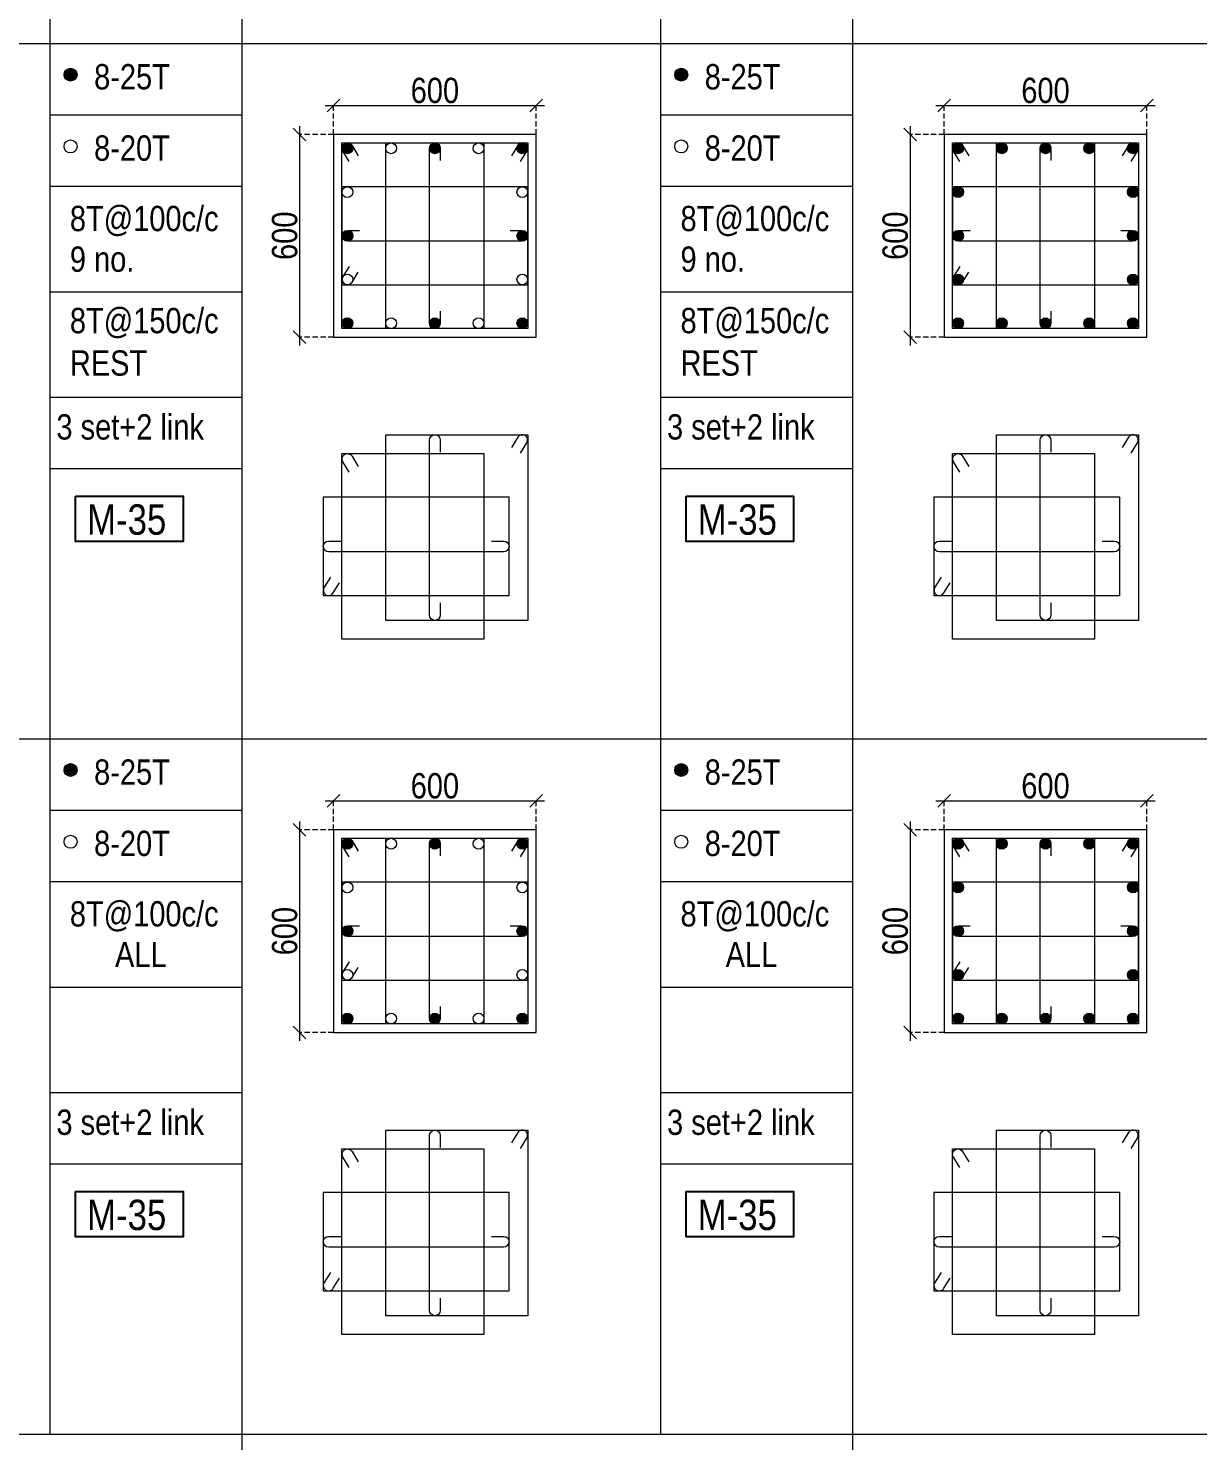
# Model space of a CAD drawing. Header units: millimetres. Extents: x 1112055 to 3390982, y -148532 to 766891.
# Drawn here: x 2182694 to 2196548, y 28875 to 45613 of the extents above; entities that cross this region are included whole.
import ezdxf
from ezdxf.enums import TextEntityAlignment as Align

# ---------------------------------------------------------------- set-up
doc = ezdxf.new("R2010")
doc.units = ezdxf.units.MM
doc.header["$PDMODE"] = 35
doc.header["$PDSIZE"] = -25
doc.linetypes.add('DASHED2', pattern=[0.375, 0.25, -0.125])
doc.linetypes.add('Hidden', pattern=[9.525, 6.35, -3.175])
for name, color, linetype, lineweight in [('B COL. SIZE DIM', 220, 'Continuous', 25), ('B COLSCH', 204, 'Continuous', 20), ('B COLUMN', 1, 'Hidden', 9), ('B STEEL', 34, 'Continuous', 15)]:
    doc.layers.add(name, color=color, linetype=linetype, lineweight=lineweight)
doc.layers.add('B TEXT', color=7, linetype='Continuous')
doc.styles.add('dim inside', font='romans.shx', dxfattribs={"width": 0.8, "height": 125})
doc.styles.add('SWINC', font='swissc.ttf')
doc.dimstyles.new('dim inside', dxfattribs={"dimtxt": 125, "dimasz": 100, "dimexe": 0, "dimexo": 0, "dimgap": 10, "dimtad": 0, "dimdec": 0, "dimzin": 0, "dimdsep": 46, "dimtxsty": 'dim inside', "dimblk": 'SMALL', "dimcen": 0.09, "dimadec": 0, "dimazin": 0, "dimtfac": 1, "dimtdec": 0, "dimtofl": 0, "dimtmove": 0, "dimatfit": 3, "dimfxl": 1, "dimtolj": 1, "dimtzin": 0, "dimarcsym": 2})

# ---------------------------------------------------------------- blocks, each defined once
blk = doc.blocks.new('_Oblique')
at = {"color": 0, "linetype": 'ByBlock', "lineweight": -2}
blk.add_line((-0.5, -0.5), (0.5, 0.5), dxfattribs=at)
blk = doc.blocks.new('*D3637')
at = {"layer": 'B COL. SIZE DIM', "color": 250, "lineweight": 9, "ltscale": 250, "transparency": 16777216}
blk.add_line((2186211, 36459), (2188811, 36459), dxfattribs=at)
at = {"layer": 'B COL. SIZE DIM', "color": 250, "linetype": 'DASHED2', "lineweight": 9, "ltscale": 250, "transparency": 16777216}
for p, q in [((2186311, 36114), (2186311, 36459)), ((2188711, 36114), (2188711, 36459))]:
    blk.add_line(p, q, dxfattribs=at)
at = {"layer": 'Defpoints', "color": 0, "transparency": 16777216}
for p in [(2188711, 36459), (2186311, 36114), (2188711, 36114)]:
    blk.add_point(p, dxfattribs=at)
at = {"layer": 'B COL. SIZE DIM', "color": 250, "lineweight": 9, "transparency": 16777216, "xscale": 150, "yscale": 150, "zscale": 150, "rotation": 180}
blk.add_blockref('_Oblique', (2186311, 36459), dxfattribs=at)
at = {"layer": 'B COL. SIZE DIM', "color": 250, "lineweight": 9, "transparency": 16777216, "xscale": 150, "yscale": 150, "zscale": 150}
blk.add_blockref('_Oblique', (2188711, 36459), dxfattribs=at)
at = {"layer": 'B COL. SIZE DIM', "color": 6, "transparency": 16777216, "insert": (2187511, 36634), "char_height": 300, "attachment_point": 5, "style": 'SWINC'}
blk.add_mtext('\\A1;600', dxfattribs=at)
blk = doc.blocks.new('*D3638')
at = {"layer": 'B COL. SIZE DIM', "color": 250, "lineweight": 9, "ltscale": 250, "transparency": 16777216}
blk.add_line((2185907, 36214), (2185907, 33614), dxfattribs=at)
at = {"layer": 'B COL. SIZE DIM', "color": 250, "linetype": 'DASHED2', "lineweight": 9, "ltscale": 250, "transparency": 16777216}
for p, q in [((2186311, 36114), (2185907, 36114)), ((2186311, 33714), (2185907, 33714))]:
    blk.add_line(p, q, dxfattribs=at)
at = {"layer": 'Defpoints', "color": 0, "transparency": 16777216}
for p in [(2186311, 36114), (2185907, 33714), (2186311, 33714)]:
    blk.add_point(p, dxfattribs=at)
at = {"layer": 'B COL. SIZE DIM', "color": 250, "lineweight": 9, "transparency": 16777216, "xscale": 150, "yscale": 150, "zscale": 150}
for p, rotation in [((2185907, 36114), 90), ((2185907, 33714), 270)]:
    blk.add_blockref('_Oblique', p, dxfattribs=dict(at, rotation=rotation))
at = {"layer": 'B COL. SIZE DIM', "color": 6, "transparency": 16777216, "insert": (2185732, 34914), "char_height": 300, "attachment_point": 5, "rotation": 90, "style": 'SWINC'}
blk.add_mtext('\\A1;600', dxfattribs=at)
blk = doc.blocks.new('*D3639')
at = {"layer": 'B COL. SIZE DIM', "color": 250, "lineweight": 9, "ltscale": 250, "transparency": 16777216}
blk.add_line((2186211, 44699), (2188811, 44699), dxfattribs=at)
at = {"layer": 'B COL. SIZE DIM', "color": 250, "linetype": 'DASHED2', "lineweight": 9, "ltscale": 250, "transparency": 16777216}
for p, q in [((2186311, 44354), (2186311, 44699)), ((2188711, 44354), (2188711, 44699))]:
    blk.add_line(p, q, dxfattribs=at)
at = {"layer": 'Defpoints', "color": 0, "transparency": 16777216}
for p in [(2188711, 44699), (2186311, 44354), (2188711, 44354)]:
    blk.add_point(p, dxfattribs=at)
at = {"layer": 'B COL. SIZE DIM', "color": 250, "lineweight": 9, "transparency": 16777216, "xscale": 150, "yscale": 150, "zscale": 150, "rotation": 180}
blk.add_blockref('_Oblique', (2186311, 44699), dxfattribs=at)
at = {"layer": 'B COL. SIZE DIM', "color": 250, "lineweight": 9, "transparency": 16777216, "xscale": 150, "yscale": 150, "zscale": 150}
blk.add_blockref('_Oblique', (2188711, 44699), dxfattribs=at)
at = {"layer": 'B COL. SIZE DIM', "color": 6, "transparency": 16777216, "insert": (2187511, 44874), "char_height": 300, "attachment_point": 5, "style": 'SWINC'}
blk.add_mtext('\\A1;600', dxfattribs=at)
blk = doc.blocks.new('*D3640')
at = {"layer": 'B COL. SIZE DIM', "color": 250, "lineweight": 9, "ltscale": 250, "transparency": 16777216}
blk.add_line((2185907, 44454), (2185907, 41854), dxfattribs=at)
at = {"layer": 'B COL. SIZE DIM', "color": 250, "linetype": 'DASHED2', "lineweight": 9, "ltscale": 250, "transparency": 16777216}
for p, q in [((2186311, 44354), (2185907, 44354)), ((2186311, 41954), (2185907, 41954))]:
    blk.add_line(p, q, dxfattribs=at)
at = {"layer": 'Defpoints', "color": 0, "transparency": 16777216}
for p in [(2186311, 44354), (2185907, 41954), (2186311, 41954)]:
    blk.add_point(p, dxfattribs=at)
at = {"layer": 'B COL. SIZE DIM', "color": 250, "lineweight": 9, "transparency": 16777216, "xscale": 150, "yscale": 150, "zscale": 150}
for p, rotation in [((2185907, 44354), 90), ((2185907, 41954), 270)]:
    blk.add_blockref('_Oblique', p, dxfattribs=dict(at, rotation=rotation))
at = {"layer": 'B COL. SIZE DIM', "color": 6, "transparency": 16777216, "insert": (2185732, 43154), "char_height": 300, "attachment_point": 5, "rotation": 90, "style": 'SWINC'}
blk.add_mtext('\\A1;600', dxfattribs=at)
blk = doc.blocks.new('*D3649')
at = {"layer": 'B COL. SIZE DIM', "color": 250, "lineweight": 9, "ltscale": 250, "transparency": 16777216}
blk.add_line((2193444, 36459), (2196044, 36459), dxfattribs=at)
at = {"layer": 'B COL. SIZE DIM', "color": 250, "linetype": 'DASHED2', "lineweight": 9, "ltscale": 250, "transparency": 16777216}
for p, q in [((2193544, 36114), (2193544, 36459)), ((2195944, 36114), (2195944, 36459))]:
    blk.add_line(p, q, dxfattribs=at)
at = {"layer": 'Defpoints', "color": 0, "transparency": 16777216}
for p in [(2195944, 36459), (2193544, 36114), (2195944, 36114)]:
    blk.add_point(p, dxfattribs=at)
at = {"layer": 'B COL. SIZE DIM', "color": 250, "lineweight": 9, "transparency": 16777216, "xscale": 150, "yscale": 150, "zscale": 150, "rotation": 180}
blk.add_blockref('_Oblique', (2193544, 36459), dxfattribs=at)
at = {"layer": 'B COL. SIZE DIM', "color": 250, "lineweight": 9, "transparency": 16777216, "xscale": 150, "yscale": 150, "zscale": 150}
blk.add_blockref('_Oblique', (2195944, 36459), dxfattribs=at)
at = {"layer": 'B COL. SIZE DIM', "color": 6, "transparency": 16777216, "insert": (2194744, 36634), "char_height": 300, "attachment_point": 5, "style": 'SWINC'}
blk.add_mtext('\\A1;600', dxfattribs=at)
blk = doc.blocks.new('*D3650')
at = {"layer": 'B COL. SIZE DIM', "color": 250, "lineweight": 9, "ltscale": 250, "transparency": 16777216}
blk.add_line((2193140, 36214), (2193140, 33614), dxfattribs=at)
at = {"layer": 'B COL. SIZE DIM', "color": 250, "linetype": 'DASHED2', "lineweight": 9, "ltscale": 250, "transparency": 16777216}
for p, q in [((2193544, 36114), (2193140, 36114)), ((2193544, 33714), (2193140, 33714))]:
    blk.add_line(p, q, dxfattribs=at)
at = {"layer": 'Defpoints', "color": 0, "transparency": 16777216}
for p in [(2193544, 36114), (2193140, 33714), (2193544, 33714)]:
    blk.add_point(p, dxfattribs=at)
at = {"layer": 'B COL. SIZE DIM', "color": 250, "lineweight": 9, "transparency": 16777216, "xscale": 150, "yscale": 150, "zscale": 150}
for p, rotation in [((2193140, 36114), 90), ((2193140, 33714), 270)]:
    blk.add_blockref('_Oblique', p, dxfattribs=dict(at, rotation=rotation))
at = {"layer": 'B COL. SIZE DIM', "color": 6, "transparency": 16777216, "insert": (2192965, 34914), "char_height": 300, "attachment_point": 5, "rotation": 90, "style": 'SWINC'}
blk.add_mtext('\\A1;600', dxfattribs=at)
blk = doc.blocks.new('*D3651')
at = {"layer": 'B COL. SIZE DIM', "color": 250, "lineweight": 9, "ltscale": 250, "transparency": 16777216}
blk.add_line((2193444, 44699), (2196044, 44699), dxfattribs=at)
at = {"layer": 'B COL. SIZE DIM', "color": 250, "linetype": 'DASHED2', "lineweight": 9, "ltscale": 250, "transparency": 16777216}
for p, q in [((2193544, 44354), (2193544, 44699)), ((2195944, 44354), (2195944, 44699))]:
    blk.add_line(p, q, dxfattribs=at)
at = {"layer": 'Defpoints', "color": 0, "transparency": 16777216}
for p in [(2195944, 44699), (2193544, 44354), (2195944, 44354)]:
    blk.add_point(p, dxfattribs=at)
at = {"layer": 'B COL. SIZE DIM', "color": 250, "lineweight": 9, "transparency": 16777216, "xscale": 150, "yscale": 150, "zscale": 150, "rotation": 180}
blk.add_blockref('_Oblique', (2193544, 44699), dxfattribs=at)
at = {"layer": 'B COL. SIZE DIM', "color": 250, "lineweight": 9, "transparency": 16777216, "xscale": 150, "yscale": 150, "zscale": 150}
blk.add_blockref('_Oblique', (2195944, 44699), dxfattribs=at)
at = {"layer": 'B COL. SIZE DIM', "color": 6, "transparency": 16777216, "insert": (2194744, 44874), "char_height": 300, "attachment_point": 5, "style": 'SWINC'}
blk.add_mtext('\\A1;600', dxfattribs=at)
blk = doc.blocks.new('*D3652')
at = {"layer": 'B COL. SIZE DIM', "color": 250, "lineweight": 9, "ltscale": 250, "transparency": 16777216}
blk.add_line((2193140, 44454), (2193140, 41854), dxfattribs=at)
at = {"layer": 'B COL. SIZE DIM', "color": 250, "linetype": 'DASHED2', "lineweight": 9, "ltscale": 250, "transparency": 16777216}
for p, q in [((2193544, 44354), (2193140, 44354)), ((2193544, 41954), (2193140, 41954))]:
    blk.add_line(p, q, dxfattribs=at)
at = {"layer": 'Defpoints', "color": 0, "transparency": 16777216}
for p in [(2193544, 44354), (2193140, 41954), (2193544, 41954)]:
    blk.add_point(p, dxfattribs=at)
at = {"layer": 'B COL. SIZE DIM', "color": 250, "lineweight": 9, "transparency": 16777216, "xscale": 150, "yscale": 150, "zscale": 150}
for p, rotation in [((2193140, 44354), 90), ((2193140, 41954), 270)]:
    blk.add_blockref('_Oblique', p, dxfattribs=dict(at, rotation=rotation))
at = {"layer": 'B COL. SIZE DIM', "color": 6, "transparency": 16777216, "insert": (2192965, 43154), "char_height": 300, "attachment_point": 5, "rotation": 90, "style": 'SWINC'}
blk.add_mtext('\\A1;600', dxfattribs=at)

msp = doc.modelspace()

# ---------------------------------------------------------------- hatches: boundary and pattern name
at = {"layer": 'B STEEL', "lineweight": 9, "ltscale": 0.5}
h = msp.add_hatch(color=34, dxfattribs=at)
edge = h.paths.add_edge_path()
edge.add_arc((2183195.3, 45062.7), 76.8, 0, 360)
h = msp.add_hatch(color=34, dxfattribs=at)
edge = h.paths.add_edge_path()
edge.add_arc((2190428.9, 45062.7), 76.8, 0, 360)
h = msp.add_hatch(color=34, dxfattribs=at)
edge = h.paths.add_edge_path()
edge.add_arc((2186474.5, 44189.6), 64, 0, 360)
h = msp.add_hatch(color=34, dxfattribs=at)
edge = h.paths.add_edge_path()
edge.add_arc((2187510.5, 44189.6), 64, 180, 540, ccw=False)
h = msp.add_hatch(color=34, dxfattribs=at)
edge = h.paths.add_edge_path()
edge.add_arc((2188546.5, 44189.6), 64, 180, 540, ccw=False)
h = msp.add_hatch(color=34, dxfattribs=at)
edge = h.paths.add_edge_path()
edge.add_arc((2193708.1, 44189.6), 64, 0, 360)
h = msp.add_hatch(color=34, dxfattribs=at)
edge = h.paths.add_edge_path()
edge.add_arc((2194226.1, 44189.6), 64, 180, 540, ccw=False)
h = msp.add_hatch(color=34, dxfattribs=at)
edge = h.paths.add_edge_path()
edge.add_arc((2194744.1, 44189.6), 64, 180, 540, ccw=False)
h = msp.add_hatch(color=34, dxfattribs=at)
edge = h.paths.add_edge_path()
edge.add_arc((2195262, 44189.6), 64, 180, 540, ccw=False)
h = msp.add_hatch(color=34, dxfattribs=at)
edge = h.paths.add_edge_path()
edge.add_arc((2195780, 44189.6), 64, 180, 540, ccw=False)
h = msp.add_hatch(color=34, dxfattribs=at)
edge = h.paths.add_edge_path()
edge.add_arc((2193708.1, 43671.6), 64, 180, 540, ccw=False)
h = msp.add_hatch(color=34, dxfattribs=at)
edge = h.paths.add_edge_path()
edge.add_arc((2195780, 43671.6), 64, 180, 540, ccw=False)
h = msp.add_hatch(color=34, dxfattribs=at)
edge = h.paths.add_edge_path()
edge.add_arc((2186474.5, 43153.6), 64, 180, 540, ccw=False)
h = msp.add_hatch(color=34, dxfattribs=at)
edge = h.paths.add_edge_path()
edge.add_arc((2188546.5, 43153.6), 64, 180, 540, ccw=False)
h = msp.add_hatch(color=34, dxfattribs=at)
edge = h.paths.add_edge_path()
edge.add_arc((2193708.1, 43153.6), 64, 180, 540, ccw=False)
h = msp.add_hatch(color=34, dxfattribs=at)
edge = h.paths.add_edge_path()
edge.add_arc((2195780, 43153.6), 64, 180, 540, ccw=False)
h = msp.add_hatch(color=34, dxfattribs=at)
edge = h.paths.add_edge_path()
edge.add_arc((2193708.1, 42635.6), 64, 180, 540, ccw=False)
h = msp.add_hatch(color=34, dxfattribs=at)
edge = h.paths.add_edge_path()
edge.add_arc((2195780, 42635.6), 64, 180, 540, ccw=False)
h = msp.add_hatch(color=34, dxfattribs=at)
edge = h.paths.add_edge_path()
edge.add_arc((2186474.5, 42117.6), 64, 0, 360, ccw=False)
h = msp.add_hatch(color=34, dxfattribs=at)
edge = h.paths.add_edge_path()
edge.add_arc((2187510.5, 42117.6), 64, 180, 540, ccw=False)
h = msp.add_hatch(color=34, dxfattribs=at)
edge = h.paths.add_edge_path()
edge.add_arc((2188546.5, 42117.6), 64, -180, 180)
h = msp.add_hatch(color=34, dxfattribs=at)
edge = h.paths.add_edge_path()
edge.add_arc((2193708.1, 42117.6), 64, 0, 360, ccw=False)
h = msp.add_hatch(color=34, dxfattribs=at)
edge = h.paths.add_edge_path()
edge.add_arc((2194226.1, 42117.6), 64, 180, 540, ccw=False)
h = msp.add_hatch(color=34, dxfattribs=at)
edge = h.paths.add_edge_path()
edge.add_arc((2194744.1, 42117.6), 64, 180, 540, ccw=False)
h = msp.add_hatch(color=34, dxfattribs=at)
edge = h.paths.add_edge_path()
edge.add_arc((2195262, 42117.6), 64, 180, 540, ccw=False)
h = msp.add_hatch(color=34, dxfattribs=at)
edge = h.paths.add_edge_path()
edge.add_arc((2195780, 42117.6), 64, -180, 180)
h = msp.add_hatch(color=34, dxfattribs=at)
edge = h.paths.add_edge_path()
edge.add_arc((2183195.3, 36822.9), 76.8, 0, 360)
h = msp.add_hatch(color=34, dxfattribs=at)
edge = h.paths.add_edge_path()
edge.add_arc((2190428.9, 36822.9), 76.8, 0, 360)
h = msp.add_hatch(color=34, dxfattribs=at)
edge = h.paths.add_edge_path()
edge.add_arc((2186474.5, 35949.7), 64, 0, 360)
h = msp.add_hatch(color=34, dxfattribs=at)
edge = h.paths.add_edge_path()
edge.add_arc((2187510.5, 35949.7), 64, 180, 540, ccw=False)
h = msp.add_hatch(color=34, dxfattribs=at)
edge = h.paths.add_edge_path()
edge.add_arc((2188546.5, 35949.7), 64, 180, 540, ccw=False)
h = msp.add_hatch(color=34, dxfattribs=at)
edge = h.paths.add_edge_path()
edge.add_arc((2193708.1, 35949.7), 64, 0, 360)
h = msp.add_hatch(color=34, dxfattribs=at)
edge = h.paths.add_edge_path()
edge.add_arc((2194226.1, 35949.7), 64, 180, 540, ccw=False)
h = msp.add_hatch(color=34, dxfattribs=at)
edge = h.paths.add_edge_path()
edge.add_arc((2194744.1, 35949.7), 64, 180, 540, ccw=False)
h = msp.add_hatch(color=34, dxfattribs=at)
edge = h.paths.add_edge_path()
edge.add_arc((2195262, 35949.7), 64, 180, 540, ccw=False)
h = msp.add_hatch(color=34, dxfattribs=at)
edge = h.paths.add_edge_path()
edge.add_arc((2195780, 35949.7), 64, 180, 540, ccw=False)
h = msp.add_hatch(color=34, dxfattribs=at)
edge = h.paths.add_edge_path()
edge.add_arc((2193708.1, 35431.7), 64, 180, 540, ccw=False)
h = msp.add_hatch(color=34, dxfattribs=at)
edge = h.paths.add_edge_path()
edge.add_arc((2195780, 35431.7), 64, 180, 540, ccw=False)
h = msp.add_hatch(color=34, dxfattribs=at)
edge = h.paths.add_edge_path()
edge.add_arc((2186474.5, 34913.7), 64, 180, 540, ccw=False)
h = msp.add_hatch(color=34, dxfattribs=at)
edge = h.paths.add_edge_path()
edge.add_arc((2188546.5, 34913.7), 64, 180, 540, ccw=False)
h = msp.add_hatch(color=34, dxfattribs=at)
edge = h.paths.add_edge_path()
edge.add_arc((2193708.1, 34913.7), 64, 180, 540, ccw=False)
h = msp.add_hatch(color=34, dxfattribs=at)
edge = h.paths.add_edge_path()
edge.add_arc((2195780, 34913.7), 64, 180, 540, ccw=False)
h = msp.add_hatch(color=34, dxfattribs=at)
edge = h.paths.add_edge_path()
edge.add_arc((2193708.1, 34395.7), 64, 180, 540, ccw=False)
h = msp.add_hatch(color=34, dxfattribs=at)
edge = h.paths.add_edge_path()
edge.add_arc((2195780, 34395.7), 64, 180, 540, ccw=False)
h = msp.add_hatch(color=34, dxfattribs=at)
edge = h.paths.add_edge_path()
edge.add_arc((2186474.5, 33877.8), 64, 0, 360, ccw=False)
h = msp.add_hatch(color=34, dxfattribs=at)
edge = h.paths.add_edge_path()
edge.add_arc((2187510.5, 33877.8), 64, 180, 540, ccw=False)
h = msp.add_hatch(color=34, dxfattribs=at)
edge = h.paths.add_edge_path()
edge.add_arc((2188546.5, 33877.8), 64, -180, 180)
h = msp.add_hatch(color=34, dxfattribs=at)
edge = h.paths.add_edge_path()
edge.add_arc((2193708.1, 33877.8), 64, 0, 360, ccw=False)
h = msp.add_hatch(color=34, dxfattribs=at)
edge = h.paths.add_edge_path()
edge.add_arc((2194226.1, 33877.8), 64, 180, 540, ccw=False)
h = msp.add_hatch(color=34, dxfattribs=at)
edge = h.paths.add_edge_path()
edge.add_arc((2194744.1, 33877.8), 64, 180, 540, ccw=False)
h = msp.add_hatch(color=34, dxfattribs=at)
edge = h.paths.add_edge_path()
edge.add_arc((2195262, 33877.8), 64, 180, 540, ccw=False)
h = msp.add_hatch(color=34, dxfattribs=at)
edge = h.paths.add_edge_path()
edge.add_arc((2195780, 33877.8), 64, -180, 180)

# ---------------------------------------------------------------- linework, layer by layer
at = {"layer": 'B COLSCH', "color": 250, "lineweight": 0}
for p, q in [((2182949.1, 86630.3), (2182949.1, 28951.4)), ((2185223.4, 86630.3), (2185223.4, 21698.7)), ((2190182.6, 86630.3), (2190182.6, 28951.4)), ((2192457, 86630.3), (2192457, 21698.7)), ((2079293.2, 45431), (2221391.2, 45431)), ((2182949.1, 44586.1), (2185223.4, 44586.1)), ((2190182.6, 44586.1), (2192457, 44586.1)), ((2182949.1, 43741.1), (2185223.4, 43741.1)), ((2190182.6, 43741.1), (2192457, 43741.1)), ((2182949.1, 42491.3), (2185223.4, 42491.3)), ((2190182.6, 42491.3), (2192457, 42491.3)), ((2182949.1, 41241.5), (2185223.4, 41241.5)), ((2190182.6, 41241.5), (2192457, 41241.5)), ((2182949.1, 40396.5), (2185223.4, 40396.5)), ((2190182.6, 40396.5), (2192457, 40396.5)), ((2079293.2, 37191.2), (2221391.2, 37191.2)), ((2182949.1, 36346.2), (2185223.4, 36346.2)), ((2190182.6, 36346.2), (2192457, 36346.2)), ((2182949.1, 35501.2), (2185223.4, 35501.2)), ((2190182.6, 35501.2), (2192457, 35501.2)), ((2182949.1, 34251.4), (2185223.4, 34251.4)), ((2190182.6, 34251.4), (2192457, 34251.4)), ((2182949.1, 33001.7), (2185223.4, 33001.7)), ((2190182.6, 33001.7), (2192457, 33001.7)), ((2182949.1, 32156.7), (2185223.4, 32156.7)), ((2190182.6, 32156.7), (2192457, 32156.7)), ((2079293.2, 28951.4), (2221391.2, 28951.4))]:
    msp.add_line(p, q, dxfattribs=at)
at = {"layer": 'B COLUMN', "color": 1, "linetype": 'ByBlock', "lineweight": 20}
for points in [[(2186310.5, 41953.6), (2188710.5, 41953.6), (2188710.5, 44353.6), (2186310.5, 44353.6)], [(2193544.1, 41953.6), (2195944.1, 41953.6), (2195944.1, 44353.6), (2193544.1, 44353.6)], [(2186310.5, 33713.7), (2188710.5, 33713.7), (2188710.5, 36113.7), (2186310.5, 36113.7)], [(2193544.1, 33713.7), (2195944.1, 33713.7), (2195944.1, 36113.7), (2193544.1, 36113.7)]]:
    msp.add_lwpolyline(points, close=True, dxfattribs=at)
at = {"layer": 'B STEEL', "color": 34, "lineweight": 9, "ltscale": 0.5}
for points in [[(2186494.8, 44034.5), (2186420, 44156, -1), (2186529.1, 44223.1), (2186603.8, 44101.6)], [(2187574.5, 42260.2), (2187574.5, 42117.6, -1), (2187446.5, 42117.6), (2187446.5, 44189.6, -1), (2187574.5, 44189.6), (2187574.5, 44046.9)], [(2188526.2, 44034.5), (2188601, 44156, 1), (2188492, 44223.1), (2188417.2, 44101.6)], [(2193728.3, 44034.5), (2193653.6, 44156, -1), (2193762.6, 44223.1), (2193837.4, 44101.6)], [(2194808.1, 42260.2), (2194808.1, 42117.6, -1), (2194680, 42117.6), (2194680, 44189.6, -1), (2194808.1, 44189.6), (2194808.1, 44046.9)], [(2195759.8, 44034.5), (2195834.6, 44156, 1), (2195725.5, 44223.1), (2195650.8, 44101.6)], [(2188403.8, 43217.6), (2188546.5, 43217.6, -1), (2188546.5, 43089.6), (2186474.5, 43089.6, -1), (2186474.5, 43217.6), (2186617.2, 43217.6)], [(2195637.4, 43217.6), (2195780, 43217.6, -1), (2195780, 43089.6), (2193708.1, 43089.6, -1), (2193708.1, 43217.6), (2193850.7, 43217.6)], [(2186494.8, 42790.6), (2186420, 42669.1, 1), (2186529.1, 42602), (2186603.8, 42723.5)], [(2193728.3, 42790.6), (2193653.6, 42669.1, 1), (2193762.6, 42602), (2193837.4, 42723.5)], [(2187574.5, 38802.5), (2187574.5, 38659.8, -1), (2187446.5, 38659.8), (2187446.5, 40731.8, -1), (2187574.5, 40731.8), (2187574.5, 40589.1)], [(2188526.2, 40576.7), (2188601, 40698.2, 1), (2188492, 40765.3), (2188417.2, 40643.9)], [(2194808.1, 38802.5), (2194808.1, 38659.8, -1), (2194680, 38659.8), (2194680, 40731.8, -1), (2194808.1, 40731.8), (2194808.1, 40589.1)], [(2195759.8, 40576.7), (2195834.6, 40698.2, 1), (2195725.5, 40765.3), (2195650.8, 40643.9)], [(2186494.8, 40353.7), (2186420, 40475.2, -1), (2186529.1, 40542.3), (2186603.8, 40420.8)], [(2193728.3, 40353.7), (2193653.6, 40475.2, -1), (2193762.6, 40542.3), (2193837.4, 40420.8)], [(2188182.6, 39536.7), (2188325.2, 39536.7, -1), (2188325.2, 39408.7), (2186253.3, 39408.7, -1), (2186253.3, 39536.7), (2186395.9, 39536.7)], [(2195416.1, 39536.7), (2195558.8, 39536.7, -1), (2195558.8, 39408.7), (2193486.8, 39408.7, -1), (2193486.8, 39536.7), (2193629.4, 39536.7)], [(2186273.5, 39109.8), (2186198.7, 38988.3, 1), (2186307.8, 38921.2), (2186382.5, 39042.7)], [(2193507, 39109.8), (2193432.3, 38988.3, 1), (2193541.3, 38921.2), (2193616.1, 39042.7)], [(2186494.8, 35794.7), (2186420, 35916.2, -1), (2186529.1, 35983.3), (2186603.8, 35861.8)], [(2187574.5, 34020.4), (2187574.5, 33877.8, -1), (2187446.5, 33877.8), (2187446.5, 35949.7, -1), (2187574.5, 35949.7), (2187574.5, 35807.1)], [(2188526.2, 35794.7), (2188601, 35916.2, 1), (2188492, 35983.3), (2188417.2, 35861.8)], [(2193728.3, 35794.7), (2193653.6, 35916.2, -1), (2193762.6, 35983.3), (2193837.4, 35861.8)], [(2194808.1, 34020.4), (2194808.1, 33877.8, -1), (2194680, 33877.8), (2194680, 35949.7, -1), (2194808.1, 35949.7), (2194808.1, 35807.1)], [(2195759.8, 35794.7), (2195834.6, 35916.2, 1), (2195725.5, 35983.3), (2195650.8, 35861.8)], [(2188403.8, 34977.8), (2188546.5, 34977.8, -1), (2188546.5, 34849.7), (2186474.5, 34849.7, -1), (2186474.5, 34977.8), (2186617.2, 34977.8)], [(2195637.4, 34977.8), (2195780, 34977.8, -1), (2195780, 34849.7), (2193708.1, 34849.7, -1), (2193708.1, 34977.8), (2193850.7, 34977.8)], [(2186494.8, 34550.8), (2186420, 34429.3, 1), (2186529.1, 34362.2), (2186603.8, 34483.7)], [(2193728.3, 34550.8), (2193653.6, 34429.3, 1), (2193762.6, 34362.2), (2193837.4, 34483.7)], [(2187574.5, 30562.6), (2187574.5, 30420, -1), (2187446.5, 30420), (2187446.5, 32491.9, -1), (2187574.5, 32491.9), (2187574.5, 32349.3)], [(2188526.2, 32336.9), (2188601, 32458.4, 1), (2188492, 32525.5), (2188417.2, 32404)], [(2194808.1, 30562.6), (2194808.1, 30420, -1), (2194680, 30420), (2194680, 32491.9, -1), (2194808.1, 32491.9), (2194808.1, 32349.3)], [(2195759.8, 32336.9), (2195834.6, 32458.4, 1), (2195725.5, 32525.5), (2195650.8, 32404)], [(2186494.8, 32113.8), (2186420, 32235.3, -1), (2186529.1, 32302.4), (2186603.8, 32180.9)], [(2193728.3, 32113.8), (2193653.6, 32235.3, -1), (2193762.6, 32302.4), (2193837.4, 32180.9)], [(2188182.6, 31296.9), (2188325.2, 31296.9, -1), (2188325.2, 31168.9), (2186253.3, 31168.9, -1), (2186253.3, 31296.9), (2186395.9, 31296.9)], [(2195416.1, 31296.9), (2195558.8, 31296.9, -1), (2195558.8, 31168.9), (2193486.8, 31168.9, -1), (2193486.8, 31296.9), (2193629.4, 31296.9)], [(2186273.5, 30869.9), (2186198.7, 30748.4, 1), (2186307.8, 30681.3), (2186382.5, 30802.8)], [(2193507, 30869.9), (2193432.3, 30748.4, 1), (2193541.3, 30681.3), (2193616.1, 30802.8)]]:
    msp.add_lwpolyline(points, format="xyb", dxfattribs=at)
for points in [[(2188092.5, 44253.6), (2188092.5, 42053.6), (2186410.5, 42053.6), (2186410.5, 44253.6)], [(2188610.5, 44253.6), (2188610.5, 42053.6), (2186928.5, 42053.6), (2186928.5, 44253.6)], [(2195326.1, 44253.6), (2195326.1, 42053.6), (2193644.1, 42053.6), (2193644.1, 44253.6)], [(2195844.1, 44253.6), (2195844.1, 42053.6), (2194162, 42053.6), (2194162, 44253.6)], [(2186410.5, 42571.6), (2188610.5, 42571.6), (2188610.5, 43735.6), (2186410.5, 43735.6)], [(2193644.1, 42571.6), (2195844.1, 42571.6), (2195844.1, 43735.6), (2193644.1, 43735.6)], [(2188610.5, 40795.8), (2188610.5, 38595.8), (2186928.5, 38595.8), (2186928.5, 40795.8)], [(2195844.1, 40795.8), (2195844.1, 38595.8), (2194162, 38595.8), (2194162, 40795.8)], [(2188092.5, 40572.7), (2188092.5, 38372.7), (2186410.5, 38372.7), (2186410.5, 40572.7)], [(2195326.1, 40572.7), (2195326.1, 38372.7), (2193644.1, 38372.7), (2193644.1, 40572.7)], [(2186189.2, 38890.7), (2188389.2, 38890.7), (2188389.2, 40054.7), (2186189.2, 40054.7)], [(2193422.8, 38890.7), (2195622.8, 38890.7), (2195622.8, 40054.7), (2193422.8, 40054.7)], [(2188092.5, 36013.7), (2188092.5, 33813.7), (2186410.5, 33813.7), (2186410.5, 36013.7)], [(2188610.5, 36013.7), (2188610.5, 33813.7), (2186928.5, 33813.7), (2186928.5, 36013.7)], [(2195326.1, 36013.7), (2195326.1, 33813.7), (2193644.1, 33813.7), (2193644.1, 36013.7)], [(2195844.1, 36013.7), (2195844.1, 33813.7), (2194162, 33813.7), (2194162, 36013.7)], [(2186410.5, 34331.7), (2188610.5, 34331.7), (2188610.5, 35495.7), (2186410.5, 35495.7)], [(2193644.1, 34331.7), (2195844.1, 34331.7), (2195844.1, 35495.7), (2193644.1, 35495.7)], [(2188610.5, 32556), (2188610.5, 30356), (2186928.5, 30356), (2186928.5, 32556)], [(2195844.1, 32556), (2195844.1, 30356), (2194162, 30356), (2194162, 32556)], [(2188092.5, 32332.9), (2188092.5, 30132.9), (2186410.5, 30132.9), (2186410.5, 32332.9)], [(2195326.1, 32332.9), (2195326.1, 30132.9), (2193644.1, 30132.9), (2193644.1, 32332.9)], [(2186189.2, 30650.9), (2188389.2, 30650.9), (2188389.2, 31814.9), (2186189.2, 31814.9)], [(2193422.8, 30650.9), (2195622.8, 30650.9), (2195622.8, 31814.9), (2193422.8, 31814.9)]]:
    msp.add_lwpolyline(points, close=True, dxfattribs=at)
for centre, radius in [((2183195.3, 45062.7), 76.8), ((2190428.9, 45062.7), 76.8), ((2183195.3, 44212.5), 76.8), ((2186474.5, 44189.6), 64), ((2186992.5, 44189.6), 64), ((2187510.5, 44189.6), 64), ((2188028.5, 44189.6), 64), ((2188546.5, 44189.6), 64), ((2190428.9, 44212.5), 76.8), ((2193708.1, 44189.6), 64), ((2194226.1, 44189.6), 64), ((2194744.1, 44189.6), 64), ((2195262, 44189.6), 64), ((2195780, 44189.6), 64), ((2186474.5, 43671.6), 64), ((2188546.5, 43671.6), 64), ((2193708.1, 43671.6), 64), ((2195780, 43671.6), 64), ((2186474.5, 43153.6), 64), ((2188546.5, 43153.6), 64), ((2193708.1, 43153.6), 64), ((2195780, 43153.6), 64), ((2186474.5, 42635.6), 64), ((2188546.5, 42635.6), 64), ((2193708.1, 42635.6), 64), ((2195780, 42635.6), 64), ((2186474.5, 42117.6), 64), ((2186992.5, 42117.6), 64), ((2187510.5, 42117.6), 64), ((2188028.5, 42117.6), 64), ((2188546.5, 42117.6), 64), ((2193708.1, 42117.6), 64), ((2194226.1, 42117.6), 64), ((2194744.1, 42117.6), 64), ((2195262, 42117.6), 64), ((2195780, 42117.6), 64), ((2183195.3, 36822.9), 76.8), ((2190428.9, 36822.9), 76.8), ((2183195.3, 35972.6), 76.8), ((2186474.5, 35949.7), 64), ((2186992.5, 35949.7), 64), ((2187510.5, 35949.7), 64), ((2188028.5, 35949.7), 64), ((2188546.5, 35949.7), 64), ((2190428.9, 35972.6), 76.8), ((2193708.1, 35949.7), 64), ((2194226.1, 35949.7), 64), ((2194744.1, 35949.7), 64), ((2195262, 35949.7), 64), ((2195780, 35949.7), 64), ((2186474.5, 35431.7), 64), ((2188546.5, 35431.7), 64), ((2193708.1, 35431.7), 64), ((2195780, 35431.7), 64), ((2186474.5, 34913.7), 64), ((2188546.5, 34913.7), 64), ((2193708.1, 34913.7), 64), ((2195780, 34913.7), 64), ((2186474.5, 34395.7), 64), ((2188546.5, 34395.7), 64), ((2193708.1, 34395.7), 64), ((2195780, 34395.7), 64), ((2186474.5, 33877.8), 64), ((2186992.5, 33877.8), 64), ((2187510.5, 33877.8), 64), ((2188028.5, 33877.8), 64), ((2188546.5, 33877.8), 64), ((2193708.1, 33877.8), 64), ((2194226.1, 33877.8), 64), ((2194744.1, 33877.8), 64), ((2195262, 33877.8), 64), ((2195780, 33877.8), 64)]:
    msp.add_circle(centre, radius, dxfattribs=at)
at = {"layer": 'B TEXT', "color": 1}
for points in [[(2183252.7, 40067.5), (2184527.3, 40067.5), (2184527.3, 39529.5), (2183252.7, 39529.5)], [(2190486.3, 40067.5), (2191760.9, 40067.5), (2191760.9, 39529.5), (2190486.3, 39529.5)], [(2183252.7, 31827.6), (2184527.3, 31827.6), (2184527.3, 31289.7), (2183252.7, 31289.7)], [(2190486.3, 31827.6), (2191760.9, 31827.6), (2191760.9, 31289.7), (2190486.3, 31289.7)]]:
    msp.add_lwpolyline(points, close=True, dxfattribs=at)

# ---------------------------------------------------------------- texts
at = {"layer": 'B TEXT', "style": 'SWINC'}
for s, p in [('8-25T', (2183473.8, 44888.2)), ('8-25T', (2190707.4, 44888.2)), ('8-20T', (2183473.8, 44043.2)), ('8-20T', (2190707.4, 44043.2)), ('8T@100c/c', (2183186.9, 43208.3)), ('8T@100c/c', (2190420.5, 43208.3)), ('9 no.', (2183186.9, 42726.6)), ('9 no.', (2190420.5, 42726.6)), ('8T@150c/c', (2183186.9, 41998.5)), ('8T@150c/c', (2190420.5, 41998.5)), ('REST', (2183186.9, 41496.1)), ('REST', (2190420.5, 41496.1)), ('3 set+2 link', (2183027.3, 40739)), ('3 set+2 link', (2190260.8, 40739)), ('8-25T', (2183473.8, 36648.3)), ('8-25T', (2190707.4, 36648.3)), ('8-20T', (2183473.8, 35803.3)), ('8-20T', (2190707.4, 35803.3)), ('8T@100c/c', (2183186.9, 34968.5)), ('8T@100c/c', (2190420.5, 34968.5)), ('ALL', (2183721.7, 34486.7)), ('ALL', (2190955.2, 34486.7)), ('3 set+2 link', (2183027.3, 32499.2)), ('3 set+2 link', (2190260.8, 32499.2))]:
    msp.add_text(s, height=300, dxfattribs=at).set_placement(p)
at = {"layer": 'B TEXT', "color": 1, "style": 'SWINC'}
for p in [(2183390.1, 39503), (2190623.6, 39503), (2183390.1, 31263.1), (2190623.6, 31263.1)]:
    msp.add_text('M-35', height=360, dxfattribs=at).set_placement(p, align=Align.BOTTOM_LEFT)

# ---------------------------------------------------------------- dimensions: what is measured, and where the dimension line sits
at = {"layer": 'B COL. SIZE DIM', "color": 250, "ltscale": 250}
for base, p1, p2, picture, middle in [((2188710.5, 44698.5), (2186310.5, 44353.6), (2188710.5, 44353.6), '*D3639', (2187510.5, 44873.5)), ((2195944.1, 44698.5), (2193544.1, 44353.6), (2195944.1, 44353.6), '*D3651', (2194744.1, 44873.5)), ((2188710.5, 36458.7), (2186310.5, 36113.7), (2188710.5, 36113.7), '*D3637', (2187510.5, 36633.7)), ((2195944.1, 36458.7), (2193544.1, 36113.7), (2195944.1, 36113.7), '*D3649', (2194744.1, 36633.7))]:
    dim = msp.add_linear_dim(base=base, p1=p1, p2=p2, dimstyle='dim inside', override={"dimtxt": 300, "dimasz": 150, "dimgap": 25, "dimtad": 3, "dimlfac": 0.25, "dimtxsty": 'SWINC', "dimblk1": 'Oblique', "dimblk2": 'Oblique', "dimsah": 1, "dimdle": 100, "dimclrd": 250, "dimclre": 250, "dimclrt": 6, "dimfxl": 1000, "dimlwd": 9, "dimlwe": 9}, dxfattribs=at)
    dim.commit()
    dim.dimension.update_dxf_attribs({"geometry": picture, "text_midpoint": middle})
for base, p1, p2, picture, middle in [((2185906.6, 41953.6), (2186310.5, 44353.6), (2186310.5, 41953.6), '*D3640', (2185731.6, 43153.6)), ((2193140.2, 41953.6), (2193544.1, 44353.6), (2193544.1, 41953.6), '*D3652', (2192965.2, 43153.6)), ((2185906.6, 33713.7), (2186310.5, 36113.7), (2186310.5, 33713.7), '*D3638', (2185731.6, 34913.7)), ((2193140.2, 33713.7), (2193544.1, 36113.7), (2193544.1, 33713.7), '*D3650', (2192965.2, 34913.7))]:
    dim = msp.add_linear_dim(base=base, p1=p1, p2=p2, angle=90, dimstyle='dim inside', override={"dimtxt": 300, "dimasz": 150, "dimgap": 25, "dimtad": 3, "dimlfac": 0.25, "dimtxsty": 'SWINC', "dimblk1": 'Oblique', "dimblk2": 'Oblique', "dimsah": 1, "dimdle": 100, "dimclrd": 250, "dimclre": 250, "dimclrt": 6, "dimfxl": 1000, "dimlwd": 9, "dimlwe": 9}, dxfattribs=at)
    dim.commit()
    dim.dimension.update_dxf_attribs({"geometry": picture, "text_midpoint": middle})

doc.saveas('drawing.dxf')
